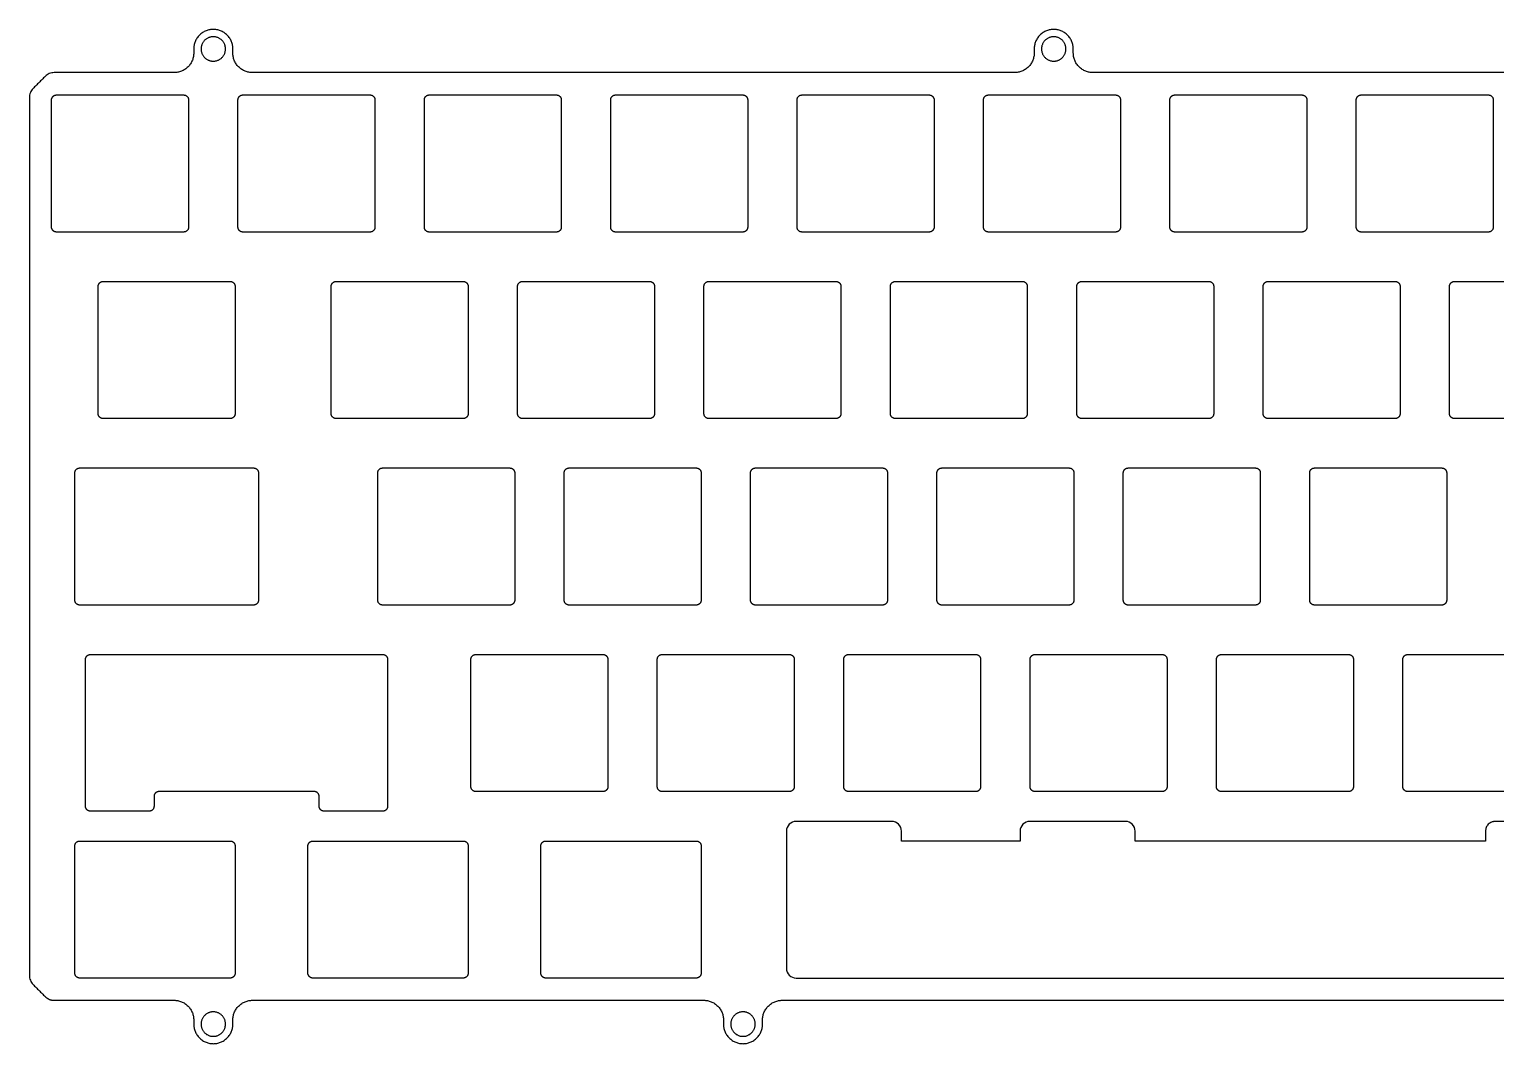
# Model space of a CAD drawing. Header units: millimetres. Extents: x -162 to 143, y 16 to 119.
# Drawn here: x -161.8 to -11.9, y 15.9 to 119.5 of the extents above; entities that cross this region are included whole.
import ezdxf

# ---------------------------------------------------------------- set-up
doc = ezdxf.new("R2010")
doc.units = ezdxf.units.MM
doc.layers.get('0').update_dxf_attribs({"true_color": 0x000000})

msp = doc.modelspace()

# ---------------------------------------------------------------- linework, layer by layer
at = {"color": 253, "true_color": 0xa0a0a0}
for p, q in [((-144.95, 117.48, 54.4), (-144.95, 117.06, 54.4)), ((-140.95, 117.06, 54.4), (-140.95, 117.48, 54.4)), ((-59.05, 117.48, 54.4), (-59.05, 117.06, 54.4)), ((-55.05, 117.06, 54.4), (-55.05, 117.48, 54.4)), ((-146.95, 115.06, 54.4), (-159.21, 115.06, 54.4)), ((-61.05, 115.06, 54.4), (-138.95, 115.06, 54.4)), ((33.85, 115.06, 54.4), (-53.05, 115.06, 54.4)), ((-161.75, 112.52, 54.4), (-161.75, 22.85, 54.4)), ((-158.98, 112.78, 54.4), (-145.98, 112.78, 54.4)), ((-139.93, 112.78, 54.4), (-126.93, 112.78, 54.4)), ((-120.88, 112.78, 54.4), (-107.88, 112.78, 54.4)), ((-101.83, 112.78, 54.4), (-88.83, 112.78, 54.4)), ((-82.78, 112.78, 54.4), (-69.78, 112.78, 54.4)), ((-63.73, 112.78, 54.4), (-50.73, 112.78, 54.4)), ((-44.68, 112.78, 54.4), (-31.68, 112.78, 54.4)), ((-25.63, 112.78, 54.4), (-12.63, 112.78, 54.4)), ((-159.48, 99.28, 54.4), (-159.48, 112.28, 54.4)), ((-145.48, 112.28, 54.4), (-145.48, 99.28, 54.4)), ((-140.43, 99.28, 54.4), (-140.43, 112.28, 54.4)), ((-126.43, 112.28, 54.4), (-126.43, 99.28, 54.4)), ((-121.38, 99.28, 54.4), (-121.38, 112.28, 54.4)), ((-107.38, 112.28, 54.4), (-107.38, 99.28, 54.4)), ((-102.33, 99.28, 54.4), (-102.33, 112.28, 54.4)), ((-88.33, 112.28, 54.4), (-88.33, 99.28, 54.4)), ((-83.28, 99.28, 54.4), (-83.28, 112.28, 54.4)), ((-69.28, 112.28, 54.4), (-69.28, 99.28, 54.4)), ((-64.23, 99.28, 54.4), (-64.23, 112.28, 54.4)), ((-50.23, 112.28, 54.4), (-50.23, 99.28, 54.4)), ((-45.18, 99.28, 54.4), (-45.18, 112.28, 54.4)), ((-31.18, 112.28, 54.4), (-31.18, 99.28, 54.4)), ((-26.13, 99.28, 54.4), (-26.13, 112.28, 54.4)), ((-12.13, 112.28, 54.4), (-12.13, 99.28, 54.4)), ((-145.98, 98.78, 54.4), (-158.98, 98.78, 54.4)), ((-126.93, 98.78, 54.4), (-139.93, 98.78, 54.4)), ((-107.88, 98.78, 54.4), (-120.88, 98.78, 54.4)), ((-88.83, 98.78, 54.4), (-101.83, 98.78, 54.4)), ((-69.78, 98.78, 54.4), (-82.78, 98.78, 54.4)), ((-50.73, 98.78, 54.4), (-63.73, 98.78, 54.4)), ((-31.68, 98.78, 54.4), (-44.68, 98.78, 54.4)), ((-12.63, 98.78, 54.4), (-25.63, 98.78, 54.4)), ((-154.72, 80.23, 54.4), (-154.72, 93.23, 54.4)), ((-154.22, 93.73, 54.4), (-141.22, 93.73, 54.4)), ((-140.72, 93.23, 54.4), (-140.72, 80.23, 54.4)), ((-130.9, 80.23, 54.4), (-130.9, 93.23, 54.4)), ((-130.4, 93.73, 54.4), (-117.4, 93.73, 54.4)), ((-116.9, 93.23, 54.4), (-116.9, 80.23, 54.4)), ((-111.85, 80.23, 54.4), (-111.85, 93.23, 54.4)), ((-111.35, 93.73, 54.4), (-98.35, 93.73, 54.4)), ((-97.85, 93.23, 54.4), (-97.85, 80.23, 54.4)), ((-92.8, 80.23, 54.4), (-92.8, 93.23, 54.4)), ((-92.3, 93.73, 54.4), (-79.3, 93.73, 54.4)), ((-78.8, 93.23, 54.4), (-78.8, 80.23, 54.4)), ((-73.75, 80.23, 54.4), (-73.75, 93.23, 54.4)), ((-73.25, 93.73, 54.4), (-60.25, 93.73, 54.4)), ((-59.75, 93.23, 54.4), (-59.75, 80.23, 54.4)), ((-54.7, 80.23, 54.4), (-54.7, 93.23, 54.4)), ((-54.2, 93.73, 54.4), (-41.2, 93.73, 54.4)), ((-40.7, 93.23, 54.4), (-40.7, 80.23, 54.4)), ((-35.65, 80.23, 54.4), (-35.65, 93.23, 54.4)), ((-35.15, 93.73, 54.4), (-22.15, 93.73, 54.4)), ((-21.65, 93.23, 54.4), (-21.65, 80.23, 54.4)), ((-16.6, 80.23, 54.4), (-16.6, 93.23, 54.4)), ((-16.1, 93.73, 54.4), (-3.1, 93.73, 54.4)), ((-141.22, 79.73, 54.4), (-154.22, 79.73, 54.4)), ((-117.4, 79.73, 54.4), (-130.4, 79.73, 54.4)), ((-98.35, 79.73, 54.4), (-111.35, 79.73, 54.4)), ((-79.3, 79.73, 54.4), (-92.3, 79.73, 54.4)), ((-60.25, 79.73, 54.4), (-73.25, 79.73, 54.4)), ((-41.2, 79.73, 54.4), (-54.2, 79.73, 54.4)), ((-22.15, 79.73, 54.4), (-35.15, 79.73, 54.4)), ((-3.1, 79.73, 54.4), (-16.1, 79.73, 54.4)), ((-157.1, 61.18, 54.4), (-157.1, 74.18, 54.4)), ((-156.6, 74.68, 54.4), (-138.83, 74.68, 54.4)), ((-138.33, 74.18, 54.4), (-138.33, 61.18, 54.4)), ((-126.14, 61.18, 54.4), (-126.14, 74.18, 54.4)), ((-125.64, 74.68, 54.4), (-112.64, 74.68, 54.4)), ((-112.14, 74.18, 54.4), (-112.14, 61.18, 54.4)), ((-107.09, 61.18, 54.4), (-107.09, 74.18, 54.4)), ((-106.59, 74.68, 54.4), (-93.59, 74.68, 54.4)), ((-93.09, 74.18, 54.4), (-93.09, 61.18, 54.4)), ((-88.04, 61.18, 54.4), (-88.04, 74.18, 54.4)), ((-87.54, 74.68, 54.4), (-74.54, 74.68, 54.4)), ((-74.04, 74.18, 54.4), (-74.04, 61.18, 54.4)), ((-68.99, 61.18, 54.4), (-68.99, 74.18, 54.4)), ((-68.49, 74.68, 54.4), (-55.49, 74.68, 54.4)), ((-54.99, 74.18, 54.4), (-54.99, 61.18, 54.4)), ((-49.94, 61.18, 54.4), (-49.94, 74.18, 54.4)), ((-49.44, 74.68, 54.4), (-36.44, 74.68, 54.4)), ((-35.94, 74.18, 54.4), (-35.94, 61.18, 54.4)), ((-30.89, 61.18, 54.4), (-30.89, 74.18, 54.4)), ((-30.39, 74.68, 54.4), (-17.39, 74.68, 54.4)), ((-16.89, 74.18, 54.4), (-16.89, 61.18, 54.4)), ((-138.83, 60.68, 54.4), (-156.6, 60.68, 54.4)), ((-112.64, 60.68, 54.4), (-125.64, 60.68, 54.4)), ((-93.59, 60.68, 54.4), (-106.59, 60.68, 54.4)), ((-74.54, 60.68, 54.4), (-87.54, 60.68, 54.4)), ((-55.49, 60.68, 54.4), (-68.49, 60.68, 54.4)), ((-36.44, 60.68, 54.4), (-49.44, 60.68, 54.4)), ((-17.39, 60.68, 54.4), (-30.39, 60.68, 54.4)), ((-155.51, 55.63, 54.4), (-125.63, 55.63, 54.4)), ((-116.12, 55.63, 54.4), (-103.12, 55.63, 54.4)), ((-97.07, 55.63, 54.4), (-84.07, 55.63, 54.4)), ((-78.02, 55.63, 54.4), (-65.02, 55.63, 54.4)), ((-58.97, 55.63, 54.4), (-45.97, 55.63, 54.4)), ((-39.92, 55.63, 54.4), (-26.92, 55.63, 54.4)), ((-20.87, 55.63, 54.4), (-7.87, 55.63, 54.4)), ((-156.01, 40.13, 54.4), (-156.01, 55.13, 54.4)), ((-125.13, 55.13, 54.4), (-125.13, 40.13, 54.4)), ((-116.62, 42.13, 54.4), (-116.62, 55.13, 54.4)), ((-102.62, 55.13, 54.4), (-102.62, 42.13, 54.4)), ((-97.57, 42.13, 54.4), (-97.57, 55.13, 54.4)), ((-83.57, 55.13, 54.4), (-83.57, 42.13, 54.4)), ((-78.52, 42.13, 54.4), (-78.52, 55.13, 54.4)), ((-64.52, 55.13, 54.4), (-64.52, 42.13, 54.4)), ((-59.47, 42.13, 54.4), (-59.47, 55.13, 54.4)), ((-45.47, 55.13, 54.4), (-45.47, 42.13, 54.4)), ((-40.42, 42.13, 54.4), (-40.42, 55.13, 54.4)), ((-26.42, 55.13, 54.4), (-26.42, 42.13, 54.4)), ((-21.37, 42.13, 54.4), (-21.37, 55.13, 54.4)), ((-149.01, 41.13, 54.4), (-149.01, 40.13, 54.4)), ((-132.63, 41.63, 54.4), (-148.51, 41.63, 54.4)), ((-132.13, 40.13, 54.4), (-132.13, 41.13, 54.4)), ((-103.12, 41.63, 54.4), (-116.12, 41.63, 54.4)), ((-84.07, 41.63, 54.4), (-97.07, 41.63, 54.4)), ((-65.02, 41.63, 54.4), (-78.02, 41.63, 54.4)), ((-45.97, 41.63, 54.4), (-58.97, 41.63, 54.4)), ((-26.92, 41.63, 54.4), (-39.92, 41.63, 54.4)), ((-7.87, 41.63, 54.4), (-20.87, 41.63, 54.4)), ((-149.51, 39.63, 54.4), (-155.51, 39.63, 54.4)), ((-125.63, 39.63, 54.4), (-131.63, 39.63, 54.4)), ((-157.1, 23.08, 54.4), (-157.1, 36.08, 54.4)), ((-156.6, 36.58, 54.4), (-141.22, 36.58, 54.4)), ((-140.72, 36.08, 54.4), (-140.72, 23.08, 54.4)), ((-133.28, 23.08, 54.4), (-133.28, 36.08, 54.4)), ((-132.78, 36.58, 54.4), (-117.4, 36.58, 54.4)), ((-116.9, 36.08, 54.4), (-116.9, 23.08, 54.4)), ((-109.47, 23.08, 54.4), (-109.47, 36.08, 54.4)), ((-108.97, 36.58, 54.4), (-93.59, 36.58, 54.4)), ((-93.09, 36.08, 54.4), (-93.09, 23.08, 54.4)), ((-141.22, 22.58, 54.4), (-156.6, 22.58, 54.4)), ((-117.4, 22.58, 54.4), (-132.78, 22.58, 54.4)), ((-93.59, 22.58, 54.4), (-108.97, 22.58, 54.4)), ((-159.21, 20.31, 54.4), (-146.95, 20.31, 54.4)), ((-138.95, 20.31, 54.4), (-92.81, 20.31, 54.4)), ((-84.81, 20.31, 54.4), (58.98, 20.31, 54.4)), ((-144.95, 18.31, 54.4), (-144.95, 17.88, 54.4)), ((-140.95, 17.88, 54.4), (-140.95, 18.31, 54.4)), ((-90.81, 18.31, 54.4), (-90.81, 17.88, 54.4)), ((-86.81, 17.88, 54.4), (-86.81, 18.31, 54.4))]:
    msp.add_line(p, q, dxfattribs=at)
at = {"color": 18, "linetype": 'Continuous', "lineweight": 25, "true_color": 0x000000}
for p, q in [((-84.37, 37.58, 54.4), (-84.37, 23.58, 54.4)), ((-73.61, 38.58, 54.4), (-83.37, 38.58, 54.4)), ((-49.73, 38.58, 54.4), (-59.49, 38.58, 54.4)), ((-2.16, 38.58, 54.4), (-11.92, 38.58, 54.4))]:
    msp.add_line(p, q, dxfattribs=at)
for points in [[(-60.49, 37.58), (-60.49, 36.58), (-72.61, 36.58), (-72.61, 37.58)], [(-43.98, 36.58), (-48.73, 36.58), (-48.73, 37.58)], [(-12.92, 37.58), (-12.92, 36.58), (-36.83, 36.58), (-43.97, 36.58)], [(-83.37, 22.58), (-49.73, 22.58), (-41.94, 22.58), (-28.59, 22.58), (-12.92, 22.58), (-2.16, 22.58), (34.61, 22.58)]]:
    msp.add_lwpolyline(points, dxfattribs=at)
for centre, start, end in [((-83.37, 37.58, 54.4), 90.0239, 180), ((-73.61, 37.58, 54.4), 0, 90.0239), ((-59.49, 37.58, 54.4), 90, 179.9992), ((-49.73, 37.58, 54.4), 0, 90), ((-83.37, 23.58, 54.4), 180, 270)]:
    msp.add_arc(centre, 1, start, end, dxfattribs=at)
at = {"color": 253, "true_color": 0xa0a0a0}
for points, weights, knots in [([(-140.95, 117.48, 54.4), (-140.95, 119.48, 54.4), (-142.95, 119.48, 54.4), (-144.95, 119.48, 54.4), (-144.95, 117.48, 54.4)], [1, 0.707106781187, 1, 0.707106781187, 1], [101.333061, 101.333061, 101.333061, 104.474654, 104.474654, 107.616247, 107.616247, 107.616247]), ([(-141.7, 117.48, 54.4), (-141.7, 116.23, 54.4), (-142.95, 116.23, 54.4), (-144.2, 116.23, 54.4), (-144.2, 117.48, 54.4), (-144.2, 118.73, 54.4), (-142.95, 118.73, 54.4), (-141.7, 118.73, 54.4), (-141.7, 117.48, 54.4)], [1, 0.707106781187, 1, 0.707106781187, 1, 0.707106781187, 1, 0.707106781187, 1], [-11.780972, -11.780972, -11.780972, -9.817477, -9.817477, -7.853982, -7.853982, -5.890486, -5.890486, -3.926991, -3.926991, -3.926991]), ([(-55.05, 117.48, 54.4), (-55.05, 119.48, 54.4), (-57.05, 119.48, 54.4), (-59.05, 119.48, 54.4), (-59.05, 117.48, 54.4)], [1, 0.707106781187, 1, 0.707106781187, 1], [80.891691, 80.891691, 80.891691, 84.033283, 84.033283, 87.174876, 87.174876, 87.174876]), ([(-55.8, 117.48, 54.4), (-55.8, 116.23, 54.4), (-57.05, 116.23, 54.4), (-58.3, 116.23, 54.4), (-58.3, 117.48, 54.4), (-58.3, 118.73, 54.4), (-57.05, 118.73, 54.4), (-55.8, 118.73, 54.4), (-55.8, 117.48, 54.4)], [1, 0.707106781187, 1, 0.707106781187, 1, 0.707106781187, 1, 0.707106781187, 1], [-11.780972, -11.780972, -11.780972, -9.817477, -9.817477, -7.853982, -7.853982, -5.890486, -5.890486, -3.926991, -3.926991, -3.926991]), ([(-144.2, 17.88, 54.4), (-144.2, 19.13, 54.4), (-142.95, 19.13, 54.4), (-141.7, 19.13, 54.4), (-141.7, 17.88, 54.4), (-141.7, 16.63, 54.4), (-142.95, 16.63, 54.4), (-144.2, 16.63, 54.4), (-144.2, 17.88, 54.4)], [1, 0.707106781187, 1, 0.707106781187, 1, 0.707106781187, 1, 0.707106781187, 1], [-11.780972, -11.780972, -11.780972, -9.817477, -9.817477, -7.853982, -7.853982, -5.890486, -5.890486, -3.926991, -3.926991, -3.926991]), ([(-90.06, 17.88, 54.4), (-90.06, 19.13, 54.4), (-88.81, 19.13, 54.4), (-87.56, 19.13, 54.4), (-87.56, 17.88, 54.4), (-87.56, 16.63, 54.4), (-88.81, 16.63, 54.4), (-90.06, 16.63, 54.4), (-90.06, 17.88, 54.4)], [1, 0.707106781187, 1, 0.707106781187, 1, 0.707106781187, 1, 0.707106781187, 1], [-11.780972, -11.780972, -11.780972, -9.817477, -9.817477, -7.853982, -7.853982, -5.890486, -5.890486, -3.926991, -3.926991, -3.926991]), ([(-144.95, 17.88, 54.4), (-144.95, 15.88, 54.4), (-142.95, 15.88, 54.4), (-140.95, 15.88, 54.4), (-140.95, 17.88, 54.4)], [1, 0.707106781187, 1, 0.707106781187, 1], [127.087654, 127.087654, 127.087654, 130.229246, 130.229246, 133.370839, 133.370839, 133.370839]), ([(-90.81, 17.88, 54.4), (-90.81, 15.88, 54.4), (-88.81, 15.88, 54.4), (-86.81, 15.88, 54.4), (-86.81, 17.88, 54.4)], [1, 0.707106781187, 1, 0.707106781187, 1], [144.352917, 144.352917, 144.352917, 147.49451, 147.49451, 150.636102, 150.636102, 150.636102])]:
    msp.add_rational_spline(points, weights, degree=2, knots=knots, dxfattribs=at)
for points, weights in [([(-144.95, 117.06, 54.4), (-144.95, 115.06, 54.4), (-146.95, 115.06, 54.4)], [1, 0.707106781187, 1]), ([(-138.95, 115.06, 54.4), (-140.95, 115.06, 54.4), (-140.95, 117.06, 54.4)], [1, 0.707106781187, 1]), ([(-59.05, 117.06, 54.4), (-59.05, 115.06, 54.4), (-61.05, 115.06, 54.4)], [1, 0.707106781187, 1]), ([(-53.05, 115.06, 54.4), (-55.05, 115.06, 54.4), (-55.05, 117.06, 54.4)], [1, 0.707106781187, 1]), ([(-159.48, 112.28, 54.4), (-159.48, 112.78, 54.4), (-158.98, 112.78, 54.4)], [1, 0.707106781187, 1]), ([(-145.98, 112.78, 54.4), (-145.48, 112.78, 54.4), (-145.48, 112.28, 54.4)], [1, 0.707106781187, 1]), ([(-140.43, 112.28, 54.4), (-140.43, 112.78, 54.4), (-139.93, 112.78, 54.4)], [1, 0.707106781187, 1]), ([(-126.93, 112.78, 54.4), (-126.43, 112.78, 54.4), (-126.43, 112.28, 54.4)], [1, 0.707106781187, 1]), ([(-121.38, 112.28, 54.4), (-121.38, 112.78, 54.4), (-120.88, 112.78, 54.4)], [1, 0.707106781187, 1]), ([(-107.88, 112.78, 54.4), (-107.38, 112.78, 54.4), (-107.38, 112.28, 54.4)], [1, 0.707106781187, 1]), ([(-102.33, 112.28, 54.4), (-102.33, 112.78, 54.4), (-101.83, 112.78, 54.4)], [1, 0.707106781187, 1]), ([(-88.83, 112.78, 54.4), (-88.33, 112.78, 54.4), (-88.33, 112.28, 54.4)], [1, 0.707106781187, 1]), ([(-83.28, 112.28, 54.4), (-83.28, 112.78, 54.4), (-82.78, 112.78, 54.4)], [1, 0.707106781187, 1]), ([(-69.78, 112.78, 54.4), (-69.28, 112.78, 54.4), (-69.28, 112.28, 54.4)], [1, 0.707106781187, 1]), ([(-64.23, 112.28, 54.4), (-64.23, 112.78, 54.4), (-63.73, 112.78, 54.4)], [1, 0.707106781187, 1]), ([(-50.73, 112.78, 54.4), (-50.23, 112.78, 54.4), (-50.23, 112.28, 54.4)], [1, 0.707106781187, 1]), ([(-45.18, 112.28, 54.4), (-45.18, 112.78, 54.4), (-44.68, 112.78, 54.4)], [1, 0.707106781187, 1]), ([(-31.68, 112.78, 54.4), (-31.18, 112.78, 54.4), (-31.18, 112.28, 54.4)], [1, 0.707106781187, 1]), ([(-26.13, 112.28, 54.4), (-26.13, 112.78, 54.4), (-25.63, 112.78, 54.4)], [1, 0.707106781187, 1]), ([(-12.63, 112.78, 54.4), (-12.13, 112.78, 54.4), (-12.13, 112.28, 54.4)], [1, 0.707106781187, 1]), ([(-158.98, 98.78, 54.4), (-159.48, 98.78, 54.4), (-159.48, 99.28, 54.4)], [1, 0.707106781187, 1]), ([(-145.48, 99.28, 54.4), (-145.48, 98.78, 54.4), (-145.98, 98.78, 54.4)], [1, 0.707106781187, 1]), ([(-139.93, 98.78, 54.4), (-140.43, 98.78, 54.4), (-140.43, 99.28, 54.4)], [1, 0.707106781187, 1]), ([(-126.43, 99.28, 54.4), (-126.43, 98.78, 54.4), (-126.93, 98.78, 54.4)], [1, 0.707106781187, 1]), ([(-120.88, 98.78, 54.4), (-121.38, 98.78, 54.4), (-121.38, 99.28, 54.4)], [1, 0.707106781187, 1]), ([(-107.38, 99.28, 54.4), (-107.38, 98.78, 54.4), (-107.88, 98.78, 54.4)], [1, 0.707106781187, 1]), ([(-101.83, 98.78, 54.4), (-102.33, 98.78, 54.4), (-102.33, 99.28, 54.4)], [1, 0.707106781187, 1]), ([(-88.33, 99.28, 54.4), (-88.33, 98.78, 54.4), (-88.83, 98.78, 54.4)], [1, 0.707106781187, 1]), ([(-82.78, 98.78, 54.4), (-83.28, 98.78, 54.4), (-83.28, 99.28, 54.4)], [1, 0.707106781187, 1]), ([(-69.28, 99.28, 54.4), (-69.28, 98.78, 54.4), (-69.78, 98.78, 54.4)], [1, 0.707106781187, 1]), ([(-63.73, 98.78, 54.4), (-64.23, 98.78, 54.4), (-64.23, 99.28, 54.4)], [1, 0.707106781187, 1]), ([(-50.23, 99.28, 54.4), (-50.23, 98.78, 54.4), (-50.73, 98.78, 54.4)], [1, 0.707106781187, 1]), ([(-44.68, 98.78, 54.4), (-45.18, 98.78, 54.4), (-45.18, 99.28, 54.4)], [1, 0.707106781187, 1]), ([(-31.18, 99.28, 54.4), (-31.18, 98.78, 54.4), (-31.68, 98.78, 54.4)], [1, 0.707106781187, 1]), ([(-25.63, 98.78, 54.4), (-26.13, 98.78, 54.4), (-26.13, 99.28, 54.4)], [1, 0.707106781187, 1]), ([(-12.13, 99.28, 54.4), (-12.13, 98.78, 54.4), (-12.63, 98.78, 54.4)], [1, 0.707106781187, 1]), ([(-154.72, 93.23, 54.4), (-154.72, 93.73, 54.4), (-154.22, 93.73, 54.4)], [1, 0.707106781187, 1]), ([(-141.22, 93.73, 54.4), (-140.72, 93.73, 54.4), (-140.72, 93.23, 54.4)], [1, 0.707106781187, 1]), ([(-130.9, 93.23, 54.4), (-130.9, 93.73, 54.4), (-130.4, 93.73, 54.4)], [1, 0.707106781187, 1]), ([(-117.4, 93.73, 54.4), (-116.9, 93.73, 54.4), (-116.9, 93.23, 54.4)], [1, 0.707106781187, 1]), ([(-111.85, 93.23, 54.4), (-111.85, 93.73, 54.4), (-111.35, 93.73, 54.4)], [1, 0.707106781187, 1]), ([(-98.35, 93.73, 54.4), (-97.85, 93.73, 54.4), (-97.85, 93.23, 54.4)], [1, 0.707106781187, 1]), ([(-92.8, 93.23, 54.4), (-92.8, 93.73, 54.4), (-92.3, 93.73, 54.4)], [1, 0.707106781187, 1]), ([(-79.3, 93.73, 54.4), (-78.8, 93.73, 54.4), (-78.8, 93.23, 54.4)], [1, 0.707106781187, 1]), ([(-73.75, 93.23, 54.4), (-73.75, 93.73, 54.4), (-73.25, 93.73, 54.4)], [1, 0.707106781187, 1]), ([(-60.25, 93.73, 54.4), (-59.75, 93.73, 54.4), (-59.75, 93.23, 54.4)], [1, 0.707106781187, 1]), ([(-54.7, 93.23, 54.4), (-54.7, 93.73, 54.4), (-54.2, 93.73, 54.4)], [1, 0.707106781187, 1]), ([(-41.2, 93.73, 54.4), (-40.7, 93.73, 54.4), (-40.7, 93.23, 54.4)], [1, 0.707106781187, 1]), ([(-35.65, 93.23, 54.4), (-35.65, 93.73, 54.4), (-35.15, 93.73, 54.4)], [1, 0.707106781187, 1]), ([(-22.15, 93.73, 54.4), (-21.65, 93.73, 54.4), (-21.65, 93.23, 54.4)], [1, 0.707106781187, 1]), ([(-16.6, 93.23, 54.4), (-16.6, 93.73, 54.4), (-16.1, 93.73, 54.4)], [1, 0.707106781187, 1]), ([(-154.22, 79.73, 54.4), (-154.72, 79.73, 54.4), (-154.72, 80.23, 54.4)], [1, 0.707106781187, 1]), ([(-140.72, 80.23, 54.4), (-140.72, 79.73, 54.4), (-141.22, 79.73, 54.4)], [1, 0.707106781187, 1]), ([(-130.4, 79.73, 54.4), (-130.9, 79.73, 54.4), (-130.9, 80.23, 54.4)], [1, 0.707106781187, 1]), ([(-116.9, 80.23, 54.4), (-116.9, 79.73, 54.4), (-117.4, 79.73, 54.4)], [1, 0.707106781187, 1]), ([(-111.35, 79.73, 54.4), (-111.85, 79.73, 54.4), (-111.85, 80.23, 54.4)], [1, 0.707106781187, 1]), ([(-97.85, 80.23, 54.4), (-97.85, 79.73, 54.4), (-98.35, 79.73, 54.4)], [1, 0.707106781187, 1]), ([(-92.3, 79.73, 54.4), (-92.8, 79.73, 54.4), (-92.8, 80.23, 54.4)], [1, 0.707106781187, 1]), ([(-78.8, 80.23, 54.4), (-78.8, 79.73, 54.4), (-79.3, 79.73, 54.4)], [1, 0.707106781187, 1]), ([(-73.25, 79.73, 54.4), (-73.75, 79.73, 54.4), (-73.75, 80.23, 54.4)], [1, 0.707106781187, 1]), ([(-59.75, 80.23, 54.4), (-59.75, 79.73, 54.4), (-60.25, 79.73, 54.4)], [1, 0.707106781187, 1]), ([(-54.2, 79.73, 54.4), (-54.7, 79.73, 54.4), (-54.7, 80.23, 54.4)], [1, 0.707106781187, 1]), ([(-40.7, 80.23, 54.4), (-40.7, 79.73, 54.4), (-41.2, 79.73, 54.4)], [1, 0.707106781187, 1]), ([(-35.15, 79.73, 54.4), (-35.65, 79.73, 54.4), (-35.65, 80.23, 54.4)], [1, 0.707106781187, 1]), ([(-21.65, 80.23, 54.4), (-21.65, 79.73, 54.4), (-22.15, 79.73, 54.4)], [1, 0.707106781187, 1]), ([(-16.1, 79.73, 54.4), (-16.6, 79.73, 54.4), (-16.6, 80.23, 54.4)], [1, 0.707106781187, 1]), ([(-157.1, 74.18, 54.4), (-157.1, 74.68, 54.4), (-156.6, 74.68, 54.4)], [1, 0.707106781187, 1]), ([(-138.83, 74.68, 54.4), (-138.33, 74.68, 54.4), (-138.33, 74.18, 54.4)], [1, 0.707106781187, 1]), ([(-126.14, 74.18, 54.4), (-126.14, 74.68, 54.4), (-125.64, 74.68, 54.4)], [1, 0.707106781186, 1]), ([(-112.64, 74.68, 54.4), (-112.14, 74.68, 54.4), (-112.14, 74.18, 54.4)], [1, 0.707106781187, 1]), ([(-107.09, 74.18, 54.4), (-107.09, 74.68, 54.4), (-106.59, 74.68, 54.4)], [1, 0.707106781187, 1]), ([(-93.59, 74.68, 54.4), (-93.09, 74.68, 54.4), (-93.09, 74.18, 54.4)], [1, 0.707106781187, 1]), ([(-88.04, 74.18, 54.4), (-88.04, 74.68, 54.4), (-87.54, 74.68, 54.4)], [1, 0.707106781187, 1]), ([(-74.54, 74.68, 54.4), (-74.04, 74.68, 54.4), (-74.04, 74.18, 54.4)], [1, 0.707106781187, 1]), ([(-68.99, 74.18, 54.4), (-68.99, 74.68, 54.4), (-68.49, 74.68, 54.4)], [1, 0.707106781187, 1]), ([(-55.49, 74.68, 54.4), (-54.99, 74.68, 54.4), (-54.99, 74.18, 54.4)], [1, 0.707106781187, 1]), ([(-49.94, 74.18, 54.4), (-49.94, 74.68, 54.4), (-49.44, 74.68, 54.4)], [1, 0.707106781187, 1]), ([(-36.44, 74.68, 54.4), (-35.94, 74.68, 54.4), (-35.94, 74.18, 54.4)], [1, 0.707106781187, 1]), ([(-30.89, 74.18, 54.4), (-30.89, 74.68, 54.4), (-30.39, 74.68, 54.4)], [1, 0.707106781187, 1]), ([(-17.39, 74.68, 54.4), (-16.89, 74.68, 54.4), (-16.89, 74.18, 54.4)], [1, 0.707106781187, 1]), ([(-156.6, 60.68, 54.4), (-157.1, 60.68, 54.4), (-157.1, 61.18, 54.4)], [1, 0.707106781187, 1]), ([(-138.33, 61.18, 54.4), (-138.33, 60.68, 54.4), (-138.83, 60.68, 54.4)], [1, 0.707106781187, 1]), ([(-125.64, 60.68, 54.4), (-126.14, 60.68, 54.4), (-126.14, 61.18, 54.4)], [1, 0.707106781187, 1]), ([(-112.14, 61.18, 54.4), (-112.14, 60.68, 54.4), (-112.64, 60.68, 54.4)], [1, 0.707106781187, 1]), ([(-106.59, 60.68, 54.4), (-107.09, 60.68, 54.4), (-107.09, 61.18, 54.4)], [1, 0.707106781187, 1]), ([(-93.09, 61.18, 54.4), (-93.09, 60.68, 54.4), (-93.59, 60.68, 54.4)], [1, 0.707106781187, 1]), ([(-87.54, 60.68, 54.4), (-88.04, 60.68, 54.4), (-88.04, 61.18, 54.4)], [1, 0.707106781187, 1]), ([(-74.04, 61.18, 54.4), (-74.04, 60.68, 54.4), (-74.54, 60.68, 54.4)], [1, 0.707106781187, 1]), ([(-68.49, 60.68, 54.4), (-68.99, 60.68, 54.4), (-68.99, 61.18, 54.4)], [1, 0.707106781187, 1]), ([(-54.99, 61.18, 54.4), (-54.99, 60.68, 54.4), (-55.49, 60.68, 54.4)], [1, 0.707106781187, 1]), ([(-49.44, 60.68, 54.4), (-49.94, 60.68, 54.4), (-49.94, 61.18, 54.4)], [1, 0.707106781187, 1]), ([(-35.94, 61.18, 54.4), (-35.94, 60.68, 54.4), (-36.44, 60.68, 54.4)], [1, 0.707106781187, 1]), ([(-30.39, 60.68, 54.4), (-30.89, 60.68, 54.4), (-30.89, 61.18, 54.4)], [1, 0.707106781187, 1]), ([(-16.89, 61.18, 54.4), (-16.89, 60.68, 54.4), (-17.39, 60.68, 54.4)], [1, 0.707106781187, 1]), ([(-156.01, 55.13, 54.4), (-156.01, 55.63, 54.4), (-155.51, 55.63, 54.4)], [1, 0.707106781187, 1]), ([(-125.63, 55.63, 54.4), (-125.13, 55.63, 54.4), (-125.13, 55.13, 54.4)], [1, 0.707106781187, 1]), ([(-116.62, 55.13, 54.4), (-116.62, 55.63, 54.4), (-116.12, 55.63, 54.4)], [1, 0.707106781187, 1]), ([(-103.12, 55.63, 54.4), (-102.62, 55.63, 54.4), (-102.62, 55.13, 54.4)], [1, 0.707106781187, 1]), ([(-97.57, 55.13, 54.4), (-97.57, 55.63, 54.4), (-97.07, 55.63, 54.4)], [1, 0.707106781187, 1]), ([(-84.07, 55.63, 54.4), (-83.57, 55.63, 54.4), (-83.57, 55.13, 54.4)], [1, 0.707106781187, 1]), ([(-78.52, 55.13, 54.4), (-78.52, 55.63, 54.4), (-78.02, 55.63, 54.4)], [1, 0.707106781187, 1]), ([(-65.02, 55.63, 54.4), (-64.52, 55.63, 54.4), (-64.52, 55.13, 54.4)], [1, 0.707106781187, 1]), ([(-59.47, 55.13, 54.4), (-59.47, 55.63, 54.4), (-58.97, 55.63, 54.4)], [1, 0.707106781187, 1]), ([(-45.97, 55.63, 54.4), (-45.47, 55.63, 54.4), (-45.47, 55.13, 54.4)], [1, 0.707106781187, 1]), ([(-40.42, 55.13, 54.4), (-40.42, 55.63, 54.4), (-39.92, 55.63, 54.4)], [1, 0.707106781187, 1]), ([(-26.92, 55.63, 54.4), (-26.42, 55.63, 54.4), (-26.42, 55.13, 54.4)], [1, 0.707106781187, 1]), ([(-21.37, 55.13, 54.4), (-21.37, 55.63, 54.4), (-20.87, 55.63, 54.4)], [1, 0.707106781187, 1]), ([(-116.12, 41.63, 54.4), (-116.62, 41.63, 54.4), (-116.62, 42.13, 54.4)], [1, 0.707106781187, 1]), ([(-102.62, 42.13, 54.4), (-102.62, 41.63, 54.4), (-103.12, 41.63, 54.4)], [1, 0.707106781187, 1]), ([(-97.07, 41.63, 54.4), (-97.57, 41.63, 54.4), (-97.57, 42.13, 54.4)], [1, 0.707106781187, 1]), ([(-83.57, 42.13, 54.4), (-83.57, 41.63, 54.4), (-84.07, 41.63, 54.4)], [1, 0.707106781187, 1]), ([(-78.02, 41.63, 54.4), (-78.52, 41.63, 54.4), (-78.52, 42.13, 54.4)], [1, 0.707106781187, 1]), ([(-64.52, 42.13, 54.4), (-64.52, 41.63, 54.4), (-65.02, 41.63, 54.4)], [1, 0.707106781187, 1]), ([(-58.97, 41.63, 54.4), (-59.47, 41.63, 54.4), (-59.47, 42.13, 54.4)], [1, 0.707106781187, 1]), ([(-45.47, 42.13, 54.4), (-45.47, 41.63, 54.4), (-45.97, 41.63, 54.4)], [1, 0.707106781187, 1]), ([(-39.92, 41.63, 54.4), (-40.42, 41.63, 54.4), (-40.42, 42.13, 54.4)], [1, 0.707106781187, 1]), ([(-26.42, 42.13, 54.4), (-26.42, 41.63, 54.4), (-26.92, 41.63, 54.4)], [1, 0.707106781187, 1]), ([(-20.87, 41.63, 54.4), (-21.37, 41.63, 54.4), (-21.37, 42.13, 54.4)], [1, 0.707106781187, 1]), ([(-148.51, 41.63, 54.4), (-149.01, 41.63, 54.4), (-149.01, 41.13, 54.4)], [1, 0.707106781186, 1]), ([(-132.13, 41.13, 54.4), (-132.13, 41.63, 54.4), (-132.63, 41.63, 54.4)], [1, 0.707106781187, 1]), ([(-155.51, 39.63, 54.4), (-156.01, 39.63, 54.4), (-156.01, 40.13, 54.4)], [1, 0.707106781187, 1]), ([(-149.01, 40.13, 54.4), (-149.01, 39.63, 54.4), (-149.51, 39.63, 54.4)], [1, 0.707106781187, 1]), ([(-131.63, 39.63, 54.4), (-132.13, 39.63, 54.4), (-132.13, 40.13, 54.4)], [1, 0.707106781187, 1]), ([(-125.13, 40.13, 54.4), (-125.13, 39.63, 54.4), (-125.63, 39.63, 54.4)], [1, 0.707106781187, 1]), ([(-157.1, 36.08, 54.4), (-157.1, 36.58, 54.4), (-156.6, 36.58, 54.4)], [1, 0.707106781187, 1]), ([(-141.22, 36.58, 54.4), (-140.72, 36.58, 54.4), (-140.72, 36.08, 54.4)], [1, 0.707106781187, 1]), ([(-133.28, 36.08, 54.4), (-133.28, 36.58, 54.4), (-132.78, 36.58, 54.4)], [1, 0.707106781187, 1]), ([(-117.4, 36.58, 54.4), (-116.9, 36.58, 54.4), (-116.9, 36.08, 54.4)], [1, 0.707106781187, 1]), ([(-109.47, 36.08, 54.4), (-109.47, 36.58, 54.4), (-108.97, 36.58, 54.4)], [1, 0.707106781187, 1]), ([(-93.59, 36.58, 54.4), (-93.09, 36.58, 54.4), (-93.09, 36.08, 54.4)], [1, 0.707106781187, 1]), ([(-156.6, 22.58, 54.4), (-157.1, 22.58, 54.4), (-157.1, 23.08, 54.4)], [1, 0.707106781187, 1]), ([(-140.72, 23.08, 54.4), (-140.72, 22.58, 54.4), (-141.22, 22.58, 54.4)], [1, 0.707106781187, 1]), ([(-132.78, 22.58, 54.4), (-133.28, 22.58, 54.4), (-133.28, 23.08, 54.4)], [1, 0.707106781187, 1]), ([(-116.9, 23.08, 54.4), (-116.9, 22.58, 54.4), (-117.4, 22.58, 54.4)], [1, 0.707106781187, 1]), ([(-108.97, 22.58, 54.4), (-109.47, 22.58, 54.4), (-109.47, 23.08, 54.4)], [1, 0.707106781187, 1]), ([(-93.09, 23.08, 54.4), (-93.09, 22.58, 54.4), (-93.59, 22.58, 54.4)], [1, 0.707106781187, 1]), ([(-160.14, 20.69, 54.4), (-159.75, 20.31, 54.4), (-159.21, 20.31, 54.4)], [1, 0.923879532511, 1]), ([(-146.95, 20.31, 54.4), (-144.95, 20.31, 54.4), (-144.95, 18.31, 54.4)], [1, 0.707106781187, 1]), ([(-140.95, 18.31, 54.4), (-140.95, 20.31, 54.4), (-138.95, 20.31, 54.4)], [1, 0.707106781187, 1]), ([(-92.81, 20.31, 54.4), (-90.81, 20.31, 54.4), (-90.81, 18.31, 54.4)], [1, 0.707106781187, 1]), ([(-86.81, 18.31, 54.4), (-86.81, 20.31, 54.4), (-84.81, 20.31, 54.4)], [1, 0.707106781187, 1])]:
    msp.add_rational_spline(points, weights, degree=2, dxfattribs=at)
for points in [[(-160.14, 114.67, 54.4), (-161.37, 113.44, 54.4)], [(-161.37, 21.92, 54.4), (-160.14, 20.69, 54.4)]]:
    msp.add_open_spline(points, degree=1, dxfattribs=at)
for points, knots in [([(-159.21, 115.06, 54.4), (-159.38, 115.06, 54.4), (-159.55, 115.02, 54.4), (-159.71, 114.96, 54.4), (-159.87, 114.89, 54.4), (-160.02, 114.79, 54.4), (-160.14, 114.67, 54.4)], [112.0262384, 112.0262384, 112.0262384, 112.0262384, 112.0777113, 112.0777113, 112.0777113, 112.1291842, 112.1291842, 112.1291842, 112.1291842]), ([(-161.37, 113.44, 54.4), (-161.49, 113.32, 54.4), (-161.59, 113.18, 54.4), (-161.65, 113.02, 54.4), (-161.72, 112.86, 54.4), (-161.75, 112.68, 54.4), (-161.75, 112.52, 54.4)], [112.3037877, 112.3037877, 112.3037877, 112.3037877, 112.3552606, 112.3552606, 112.3552606, 112.4067334, 112.4067334, 112.4067334, 112.4067334]), ([(-161.75, 22.85, 54.4), (-161.75, 22.68, 54.4), (-161.72, 22.51, 54.4), (-161.65, 22.35, 54.4), (-161.59, 22.19, 54.4), (-161.49, 22.04, 54.4), (-161.37, 21.92, 54.4)], [121.3734942, 121.3734942, 121.3734942, 121.3734942, 121.4249671, 121.4249671, 121.4249671, 121.47644, 121.47644, 121.47644, 121.47644])]:
    msp.add_open_spline(points, degree=3, knots=knots, dxfattribs=at)
at = {"color": 18, "linetype": 'Continuous', "lineweight": 25, "true_color": 0x000000}
msp.add_open_spline([(-11.92, 38.58, 54.4), (-11.95, 38.58, 54.4), (-12.02, 38.58, 54.4), (-12.11, 38.57, 54.4), (-12.2, 38.54, 54.4), (-12.33, 38.5, 54.4), (-12.48, 38.42, 54.4), (-12.64, 38.29, 54.4), (-12.77, 38.14, 54.4), (-12.86, 37.96, 54.4), (-12.91, 37.77, 54.4), (-12.92, 37.65, 54.4), (-12.92, 37.58, 54.4)], degree=3, knots=[149.985316, 149.985316, 149.985316, 149.985316, 150.045575, 150.105337, 150.16514, 150.225524, 150.355314, 150.485446, 150.615237, 150.745369, 150.865259, 150.985316, 150.985316, 150.985316, 150.985316], dxfattribs=at)
msp.add_open_spline([(-43.97, 36.58, 54.4), (-43.98, 36.58, 54.4), (-43.98, 36.58, 54.4), (-43.98, 36.58, 54.4)], degree=3, dxfattribs=at)

doc.saveas('drawing.dxf')
